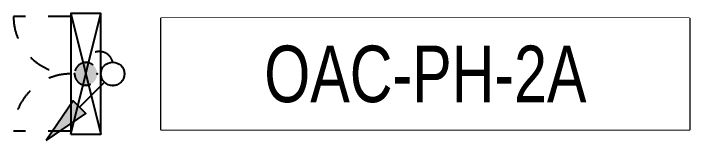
# Model space of a CAD drawing. Header units: millimetres. Extents: x 88028 to 500787, y -530175 to 1035835.
# Drawn here: x 97354 to 101837, y 1004114 to 1004955 of the extents above; entities that cross this region are included whole.
import ezdxf
from ezdxf.enums import TextEntityAlignment as Align

# ---------------------------------------------------------------- set-up
doc = ezdxf.new("R2010")
doc.units = ezdxf.units.MM
doc.header["$LTSCALE"] = 150
doc.linetypes.add('CONTINOUS', pattern=[0])
doc.linetypes.add('D1', pattern=[3, 1, -1, 1])
doc.layers.add('------01 Motor Control Panel or Center', color=4, linetype='Continuous')
doc.layers.add('-----00 LV_CABLE', color=2, linetype='Continuous')
doc.styles.add('ELEC', font='')
doc.styles.get('ELEC').set_extended_font_data('Dotum')

# ---------------------------------------------------------------- blocks, each defined once
blk = doc.blocks.new('MCP_EQUIPMENT-2')
for p, q in [((200, 400), (0, -400)), ((200, -400), (0, 400))]:
    blk.add_line(p, q)
at = {"color": 1, "linetype": 'D1'}
for p, q in [((200, 380), (580, 380)), ((200, -380), (580, -380))]:
    blk.add_line(p, q, dxfattribs=at)
blk.add_lwpolyline([(200, 400), (0, 400), (0, -400), (200, -400)], close=True)
for centre, start, end in [((200, 380), 270, 0), ((200, -380), 0, 90)]:
    blk.add_arc(centre, 380, start, end, dxfattribs=at)
blk = doc.blocks.new('O01')
blk.add_hatch(color=256).paths.add_polyline_path([(-149.4, -218.3), (-218.3, -149.4), (-367.7, -367.7)])
blk.add_line((-46, -46), (-183.8, -183.8))
blk.add_lwpolyline([(-367.7, -367.7), (-149.4, -218.3), (-218.3, -149.4), (-367.7, -367.7)])
blk.add_circle((0, 0), 65)
for p in [(0, 65), (0, 65), (-65, 0), (-65, 0), (65, 0), (65, 0), (0, -65), (0, -65)]:
    blk.add_point(p)
blk = doc.blocks.new('11')
at = {"linetype": 'D1'}
h = blk.add_hatch(color=256, dxfattribs=at)
edge = h.paths.add_edge_path()
edge.add_arc((0, 0), 75, 0, 360)
blk.add_circle((0, 0), 75, dxfattribs=at)
for p in [(0, 75), (-75, 0), (75, 0), (0, -75)]:
    blk.add_point(p, dxfattribs=at)

msp = doc.modelspace()

# ---------------------------------------------------------------- linework, layer by layer
at = {"layer": '------01 Motor Control Panel or Center', "linetype": 'CONTINOUS', "elevation": 0}
msp.add_lwpolyline([(101836.7, 1004925.5), (101836.7, 1004185.5), (98333.6, 1004185.5), (98333.6, 1004925.5)], close=True, dxfattribs=at)
at = {"layer": '-----00 LV_CABLE', "linetype": 'D1'}
msp.add_arc((97922.9, 1004612.4), 91.1, 13.3965, 168.5346, dxfattribs=at)

# ---------------------------------------------------------------- block references
at = {"layer": '------01 Motor Control Panel or Center', "rotation": 180}
msp.add_blockref('MCP_EQUIPMENT-2', (97933.6, 1004555.5), dxfattribs=at)
at = {"layer": '-----00 LV_CABLE', "linetype": 'D1', "xscale": 1.2, "yscale": 1.2, "zscale": 1.2}
msp.add_blockref('O01', (98011.6, 1004555.5), dxfattribs=at)
at = {"layer": '-----00 LV_CABLE', "linetype": 'D1', "xscale": -1}
msp.add_blockref('11', (97833.6, 1004555.5), dxfattribs=at)

# ---------------------------------------------------------------- next in the draw order: wipeouts: each hides what was drawn before it
at = {"color": 1}
msp.add_wipeout([(98333.6, 1004925.5), (101836.7, 1004925.5), (101836.7, 1004185.5), (98333.6, 1004185.5)], dxfattribs=at).dxf.layer = '------01 Motor Control Panel or Center'

# ---------------------------------------------------------------- next in the draw order: texts
at = {"layer": '------01 Motor Control Panel or Center', "linetype": 'CONTINOUS', "style": 'ELEC', "width": 0.8}
msp.add_text('OAC-PH-2A', height=375, dxfattribs=at).set_placement((100085.1, 1004555.5), align=Align.MIDDLE)

doc.saveas('drawing.dxf')
